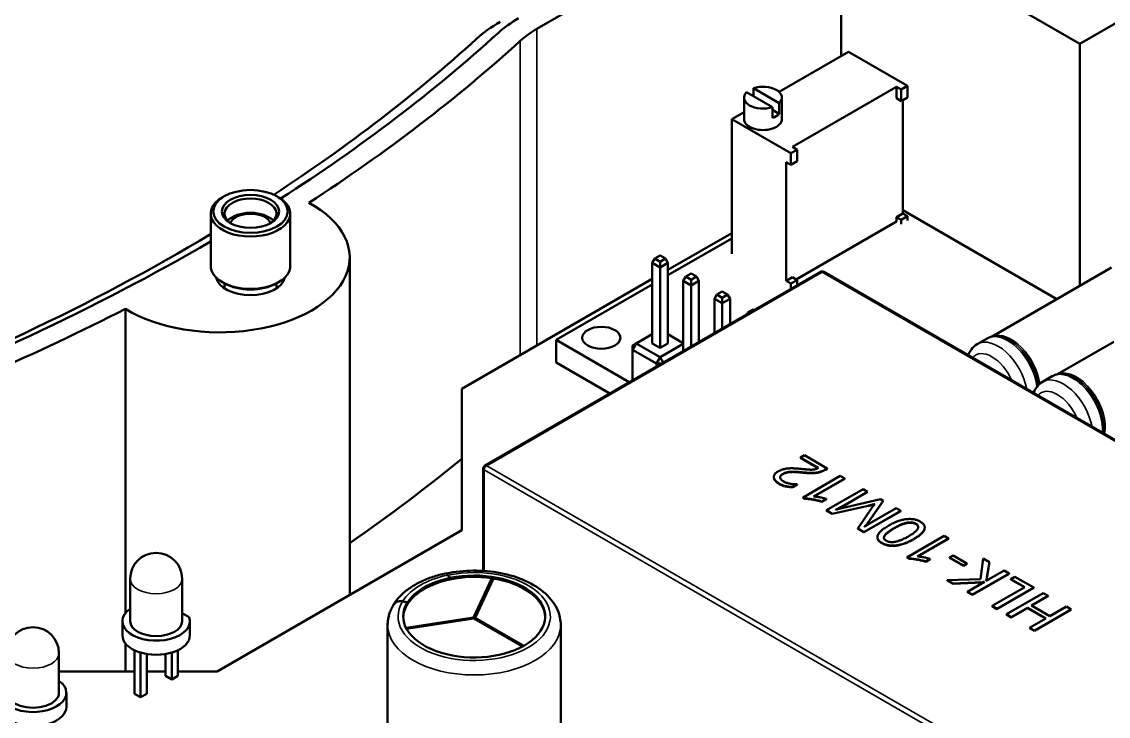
# Model space of a CAD drawing. Header units: millimetres. Extents: x -86 to 841, y -58 to 594.
# Drawn here: x 156.7 to 219.5, y 216.2 to 256.3 of the extents above; entities that cross this region are included whole.
import ezdxf

# ---------------------------------------------------------------- set-up
doc = ezdxf.new("R2010")
doc.units = ezdxf.units.MM
doc.layers.add('Visible (ISO)', color=7, linetype='Continuous', lineweight=50)
doc.layers.add('Visible Narrow (ISO)', color=7, linetype='Continuous', lineweight=35)

msp = doc.modelspace()

# ---------------------------------------------------------------- linework, layer by layer
at = {"layer": 'Visible (ISO)'}
for p, q in [((186.479, 255.897), (229.876, 280.951)), ((204.055, 262.989), (217.844, 255.028)), ((204.055, 254.324), (204.055, 262.989)), ((217.844, 255.028), (226.581, 260.073)), ((217.844, 241.043), (217.844, 255.028)), ((200.463, 252.25), (204.472, 254.565)), ((207.884, 252.594), (204.472, 254.565)), ((198.984, 252.009), (198.984, 252.466)), ((198.984, 252.466), (200.477, 251.603)), ((201.238, 249.068), (207.256, 252.543)), ((207.256, 252.543), (207.256, 251.88)), ((207.256, 252.543), (207.526, 252.387)), ((207.884, 252.594), (207.526, 252.387)), ((207.526, 252.387), (207.526, 251.725)), ((207.884, 251.932), (207.884, 252.594)), ((198.44, 250.676), (198.44, 251.92)), ((198.588, 252.237), (200.082, 251.375)), ((200.625, 250.676), (200.625, 251.92)), ((207.256, 251.88), (207.526, 251.725)), ((207.526, 251.725), (207.884, 251.932)), ((207.615, 251.776), (207.615, 245.22)), ((197.737, 250.676), (198.44, 251.082)), ((200.082, 250.753), (200.082, 251.375)), ((200.082, 251.209), (200.477, 250.981)), ((200.477, 250.981), (200.477, 251.603)), ((201.149, 248.706), (197.737, 250.676)), ((197.737, 242.899), (197.737, 250.676)), ((201.508, 248.913), (201.149, 248.706)), ((201.149, 248.706), (201.149, 248.043)), ((201.238, 249.068), (201.508, 248.913)), ((201.508, 248.251), (201.508, 248.913)), ((200.88, 241.332), (200.88, 248.199)), ((200.88, 248.199), (201.149, 248.043)), ((201.149, 248.043), (201.508, 248.251)), ((168.409, 246.22), (168.303, 246.159)), ((171.45, 246.22), (171.556, 246.159)), ((216.52, 240.279), (207.615, 245.42)), ((167.63, 245.22), (167.63, 242.199)), ((172.23, 245.22), (172.23, 242.199)), ((207.615, 245.22), (207.256, 245.013)), ((207.256, 244.766), (207.256, 245.013)), ((207.256, 245.013), (207.526, 244.858)), ((207.884, 245.065), (207.526, 244.858)), ((207.526, 244.858), (207.526, 244.61)), ((207.615, 245.22), (207.884, 245.065)), ((207.884, 244.817), (207.884, 245.065)), ((207.256, 244.766), (201.453, 241.415)), ((194.042, 241.967), (197.737, 244.099)), ((197.737, 243.786), (194.042, 241.654)), ((175.662, 242.689), (175.662, 223.19)), ((193.279, 242.617), (193.137, 242.372)), ((193.137, 237.718), (193.137, 242.372)), ((193.137, 242.372), (193.59, 242.111)), ((193.279, 242.617), (193.59, 242.797)), ((193.59, 242.437), (193.279, 242.617)), ((193.59, 242.797), (193.901, 242.617)), ((193.901, 242.617), (193.59, 242.437)), ((193.59, 242.437), (193.59, 242.111)), ((193.59, 242.111), (194.042, 242.372)), ((193.901, 242.617), (194.042, 242.372)), ((194.042, 237.718), (194.042, 242.372)), ((183.475, 230.663), (202.849, 241.849)), ((193.59, 242.111), (193.59, 237.457)), ((195.075, 241.58), (195.386, 241.76)), ((195.386, 241.76), (195.697, 241.58)), ((203.049, 241.849), (235.93, 222.866)), ((219.671, 242.098), (212.784, 238.121)), ((168.409, 241.199), (168.303, 241.26)), ((168.43, 240.905), (168.43, 241.187)), ((171.43, 240.905), (171.43, 241.187)), ((171.45, 241.199), (171.556, 241.26)), ((182.146, 235.098), (193.137, 241.444)), ((193.137, 241.131), (187.579, 237.922)), ((195.075, 241.58), (194.933, 241.335)), ((194.933, 237.279), (194.933, 241.335)), ((194.933, 241.335), (195.386, 241.074)), ((195.386, 241.4), (195.075, 241.58)), ((195.697, 241.58), (195.386, 241.4)), ((195.386, 241.4), (195.386, 241.074)), ((195.386, 241.074), (195.838, 241.335)), ((195.386, 241.074), (195.386, 237.54)), ((195.697, 241.58), (195.838, 241.335)), ((195.838, 237.802), (195.838, 241.335)), ((200.88, 241.332), (201.238, 241.539)), ((200.88, 241.332), (201.149, 241.176)), ((201.508, 241.383), (201.149, 241.176)), ((201.149, 241.176), (201.149, 240.929)), ((201.238, 241.539), (201.508, 241.383)), ((201.508, 241.136), (201.508, 241.383)), ((196.871, 240.543), (196.729, 240.298)), ((196.871, 240.543), (197.182, 240.723)), ((197.182, 240.363), (196.871, 240.543)), ((197.182, 240.723), (197.493, 240.543)), ((197.493, 240.543), (197.182, 240.363)), ((197.493, 240.543), (197.634, 240.298)), ((196.729, 238.316), (196.729, 240.298)), ((196.729, 240.298), (197.182, 240.037)), ((197.182, 240.363), (197.182, 240.037)), ((197.182, 240.037), (197.634, 240.298)), ((197.182, 240.037), (197.182, 238.577)), ((197.634, 238.839), (197.634, 240.298)), ((162.703, 222.138), (162.703, 239.719)), ((198.667, 239.506), (198.605, 239.399)), ((198.667, 239.506), (198.978, 239.686)), ((198.729, 239.47), (198.667, 239.506)), ((198.978, 239.686), (199.04, 239.65)), ((187.579, 237.922), (191.813, 235.478)), ((187.579, 236.616), (187.579, 237.922)), ((192.218, 237.718), (193.137, 238.249)), ((194.042, 238.249), (194.933, 237.734)), ((212.478, 238.003), (211.917, 237.679)), ((212.936, 238.145), (212.932, 238.145)), ((192.006, 237.596), (192.218, 237.718)), ((192.218, 237.718), (192.006, 237.351)), ((192.006, 237.351), (192.006, 237.596)), ((192.006, 235.589), (192.006, 237.351)), ((192.006, 237.351), (193.378, 236.559)), ((193.59, 236.926), (192.218, 237.718)), ((193.59, 237.457), (193.137, 237.718)), ((194.042, 237.718), (193.59, 237.457)), ((194.933, 237.702), (193.59, 236.926)), ((219.799, 237.817), (216.555, 235.944)), ((193.378, 236.559), (193.59, 236.926)), ((193.59, 236.926), (193.773, 236.609)), ((190.682, 234.824), (187.579, 236.616)), ((193.686, 236.559), (193.378, 236.559)), ((193.378, 236.559), (193.378, 236.381)), ((216.249, 235.825), (215.689, 235.502)), ((216.708, 235.967), (216.704, 235.967)), ((182.146, 226.933), (182.146, 235.098)), ((201.696, 231.125), (201.928, 231.259)), ((201.696, 231.125), (201.696, 231.108)), ((202.737, 230.524), (201.696, 231.125)), ((202.722, 230.516), (201.696, 231.108)), ((201.928, 231.259), (203.248, 230.498)), ((183.375, 230.49), (183.375, 224.578)), ((203.248, 230.498), (203.143, 230.437)), ((203.248, 230.481), (203.143, 230.421)), ((203.143, 230.437), (203.143, 230.421)), ((203.248, 230.498), (203.248, 230.481)), ((200.161, 230.007), (200.161, 229.991)), ((200.681, 230.18), (200.681, 230.164)), ((201.851, 228.825), (203.998, 230.064)), ((204.257, 229.915), (202.455, 228.875)), ((204.257, 229.899), (202.482, 228.874)), ((203.998, 230.064), (204.257, 229.915)), ((204.257, 229.915), (204.257, 229.899)), ((200.474, 229.62), (200.474, 229.603)), ((201.514, 229.586), (201.254, 229.436)), ((201.514, 229.57), (201.254, 229.42)), ((201.254, 229.436), (201.254, 229.42)), ((201.514, 229.586), (201.514, 229.57)), ((203.196, 228.078), (205.317, 229.303)), ((205.576, 229.153), (204.16, 228.336)), ((205.576, 229.137), (204.16, 228.319)), ((205.317, 229.303), (205.576, 229.153)), ((205.576, 229.153), (205.576, 229.137)), ((201.851, 228.825), (201.851, 228.808)), ((201.951, 228.767), (201.851, 228.825)), ((201.951, 228.75), (201.851, 228.808)), ((201.951, 228.767), (201.951, 228.75)), ((203.196, 228.735), (202.937, 228.586)), ((203.196, 228.719), (202.937, 228.569)), ((202.937, 228.586), (202.937, 228.569)), ((203.196, 228.735), (203.196, 228.719)), ((204.004, 228.189), (206.326, 228.72)), ((206.481, 228.631), (205.56, 227.304)), ((206.481, 228.614), (205.56, 227.288)), ((206.326, 228.72), (206.481, 228.631)), ((206.481, 228.631), (206.481, 228.614)), ((203.196, 228.078), (203.196, 228.062)), ((203.532, 227.884), (203.196, 228.078)), ((203.532, 227.867), (203.196, 228.062)), ((205.617, 228.346), (203.532, 227.884)), ((205.617, 228.33), (203.532, 227.867)), ((203.532, 227.884), (203.532, 227.867)), ((203.719, 228.105), (203.725, 228.101)), ((205.007, 227.032), (205.827, 228.231)), ((207.49, 228.048), (205.369, 226.823)), ((207.49, 228.032), (205.369, 226.807)), ((205.617, 228.346), (205.617, 228.33)), ((205.828, 227.387), (207.232, 228.197)), ((205.982, 228.441), (205.982, 228.425)), ((205.992, 228.435), (205.982, 228.441)), ((207.232, 228.197), (207.49, 228.048)), ((207.49, 228.048), (207.49, 228.032)), ((208.367, 227.303), (208.367, 227.287)), ((168.004, 218.768), (182.146, 226.933)), ((205.007, 227.032), (205.007, 227.016)), ((205.369, 226.823), (205.007, 227.032)), ((205.369, 226.807), (205.007, 227.016)), ((205.369, 226.823), (205.369, 226.807)), ((205.395, 227.137), (205.403, 227.132)), ((207.853, 225.36), (210, 226.599)), ((208.876, 227.087), (208.876, 227.071)), ((210, 226.599), (210.258, 226.45)), ((206.145, 226.53), (206.145, 226.513)), ((206.404, 226.196), (206.404, 226.18)), ((208.256, 226.429), (208.256, 226.413)), ((210.258, 226.45), (208.456, 225.41)), ((210.258, 226.434), (208.483, 225.409)), ((210.258, 226.45), (210.258, 226.434)), ((207.853, 225.36), (207.853, 225.343)), ((207.953, 225.301), (207.853, 225.36)), ((207.953, 225.285), (207.853, 225.343)), ((210.31, 225.345), (210.517, 225.464)), ((210.31, 225.345), (210.31, 225.328)), ((211.112, 224.882), (210.31, 225.345)), ((210.517, 225.464), (211.319, 225.001)), ((207.953, 225.301), (207.953, 225.285)), ((209.198, 225.27), (208.939, 225.121)), ((209.198, 225.254), (208.939, 225.104)), ((208.939, 225.121), (208.939, 225.104)), ((209.198, 225.27), (209.198, 225.254)), ((211.112, 224.865), (210.31, 225.328)), ((211.319, 225.001), (211.112, 224.882)), ((211.319, 224.985), (211.112, 224.865)), ((211.112, 224.882), (211.112, 224.865)), ((211.319, 225.001), (211.319, 224.985)), ((212.104, 224.11), (212.25, 225.3)), ((212.25, 225.3), (212.613, 225.091)), ((212.613, 225.091), (212.454, 224.073)), ((212.613, 225.074), (212.454, 224.057)), ((212.613, 225.091), (212.613, 225.074)), ((162.98, 221.673), (162.98, 224.123)), ((165.98, 221.673), (165.98, 224.123)), ((181.348, 224.34), (181.454, 224.172)), ((181.454, 224.172), (181.454, 224.082)), ((183.866, 224.157), (182.812, 221.886)), ((182.909, 221.871), (183.962, 224.142)), ((183.866, 224.075), (183.866, 224.157)), ((210.181, 224.045), (212.104, 224.11)), ((213.751, 224.434), (211.63, 223.209)), ((213.751, 224.417), (211.63, 223.192)), ((212.427, 223.998), (213.466, 224.598)), ((213.466, 224.598), (213.751, 224.434)), ((213.751, 224.434), (213.751, 224.417)), ((213.854, 224.105), (214.087, 224.239)), ((213.854, 224.105), (213.854, 224.089)), ((214.656, 223.642), (213.854, 224.105)), ((214.642, 223.634), (213.854, 224.089)), ((214.087, 224.239), (215.174, 223.612)), ((183.866, 224.075), (182.823, 221.828)), ((210.181, 224.045), (210.181, 224.029)), ((210.517, 223.851), (210.181, 224.045)), ((210.517, 223.835), (210.181, 224.029)), ((212.21, 223.932), (210.517, 223.851)), ((212.21, 223.916), (210.517, 223.835)), ((210.517, 223.851), (210.517, 223.835)), ((211.345, 223.373), (212.339, 223.947)), ((212.21, 223.932), (212.21, 223.916)), ((212.334, 223.95), (212.334, 223.944)), ((212.339, 223.947), (212.334, 223.95)), ((212.421, 224.001), (212.427, 223.998)), ((212.454, 224.073), (212.454, 224.057)), ((212.768, 222.552), (214.656, 223.642)), ((215.174, 223.612), (213.052, 222.387)), ((215.174, 223.596), (213.052, 222.371)), ((215.174, 223.612), (215.174, 223.596)), ((211.345, 223.373), (211.345, 223.357)), ((211.63, 223.209), (211.345, 223.373)), ((211.63, 223.192), (211.345, 223.357)), ((211.63, 223.209), (211.63, 223.192)), ((213.596, 222.074), (215.717, 223.298)), ((216.001, 223.134), (215.044, 222.581)), ((216.001, 223.118), (215.058, 222.573)), ((215.717, 223.298), (216.001, 223.134)), ((216.001, 223.134), (216.001, 223.118)), ((178.718, 222.821), (179.01, 222.76)), ((179, 222.754), (178.718, 222.813)), ((179, 222.672), (179, 222.754)), ((179.01, 222.67), (179, 222.672)), ((179.01, 222.76), (179.01, 222.67)), ((212.768, 222.552), (212.768, 222.535)), ((213.052, 222.387), (212.768, 222.552)), ((213.052, 222.371), (212.768, 222.535)), ((213.052, 222.387), (213.052, 222.371)), ((214.811, 222.447), (213.88, 221.909)), ((214.811, 222.431), (213.88, 221.893)), ((214.811, 222.447), (214.811, 222.431)), ((215.872, 221.835), (214.811, 222.447)), ((215.858, 221.827), (214.811, 222.431)), ((215.044, 222.581), (216.105, 221.969)), ((217.347, 222.357), (215.225, 221.133)), ((217.347, 222.341), (215.225, 221.116)), ((216.105, 221.969), (217.062, 222.522)), ((217.062, 222.522), (217.347, 222.357)), ((217.347, 222.357), (217.347, 222.341)), ((162.53, 221.673), (162.53, 220.857)), ((166.386, 221.911), (165.98, 222.145)), ((166.43, 221.673), (166.43, 220.857)), ((182.812, 221.886), (178.916, 221.284)), ((178.945, 221.228), (182.838, 221.831)), ((182.812, 221.827), (182.812, 221.886)), ((182.838, 221.831), (185.644, 220.21)), ((185.717, 220.25), (182.909, 221.871)), ((182.909, 221.79), (182.909, 221.871)), ((213.596, 222.074), (213.596, 222.057)), ((213.88, 221.909), (213.596, 222.074)), ((213.88, 221.893), (213.596, 222.057)), ((213.88, 221.909), (213.88, 221.893)), ((214.941, 221.297), (215.872, 221.835)), ((177.853, 221.454), (177.853, 212.495)), ((187.853, 221.454), (187.853, 210.803)), ((214.941, 221.297), (214.941, 221.281)), ((215.225, 221.133), (214.941, 221.297)), ((215.225, 221.116), (214.941, 221.281)), ((215.225, 221.133), (215.225, 221.116)), ((162.703, 218.768), (162.703, 220.392)), ((158.867, 219.824), (158.867, 217.537)), ((163.228, 217.481), (163.228, 219.994)), ((163.582, 217.277), (163.582, 219.858)), ((163.935, 217.481), (163.935, 219.776)), ((165.024, 218.518), (165.024, 219.776)), ((165.378, 218.313), (165.378, 219.858)), ((165.731, 218.518), (165.731, 219.994)), ((158.867, 218.768), (163.228, 218.768)), ((163.935, 218.768), (165.024, 218.768)), ((165.024, 218.518), (165.378, 218.313)), ((165.378, 218.313), (165.731, 218.518)), ((165.731, 218.768), (168.004, 218.768)), ((159.292, 217.537), (159.292, 216.721)), ((163.228, 217.481), (163.582, 217.277)), ((163.582, 217.277), (163.935, 217.481))]:
    msp.add_line(p, q, dxfattribs=at)
for centre, radius, start, end in [((202.949, 241.676), 0.2, 60.00001, 120.00001), ((183.575, 230.49), 0.2, 120.00001, 180), ((164.48, 224.123), 1.5, 0, 180), ((157.367, 219.824), 1.5, 0, 180)]:
    msp.add_arc(centre, radius, start, end, dxfattribs=at)
for centre, major_axis, ratio, start_param, end_param in [((191.429, 252.222), (10, 0), 0.57735, 2.356194, 2.576619), ((191.429, 253.039), (-8.5, 0), 0.57735, 5.497787, 5.718212), ((78.908, 294.22), (-124.723, 0), 0.57735, 2.409486, 2.576619), ((191.429, 253.039), (7, 0), 0.57735, 2.356194, 2.576619), ((78.908, 293.403), (-123.223, 0), 0.57735, 2.41821, 2.576619), ((78.908, 294.22), (126.223, 0), 0.57735, 5.557214, 5.718212), ((199.533, 251.92), (1.092, 0), 0.57735, 5.756477, 8.38069), ((199.533, 251.92), (-1.092, 0), 0.57735, 5.756477, 8.38069), ((199.533, 250.676), (-1.092, 0), 0.57735, 0, 3.141593), ((199.533, 251.298), (1.092, 0), 0.57735, 5.239098, 5.756477), ((169.93, 245.22), (-2.3, 0), 0.57735, 5.497787, 10.210176), ((169.93, 245.22), (-1.5, 0), 0.57735, 2.405022, 7.019756), ((168.162, 242.689), (7.5, 0), 0.57735, 3.897277, 7.098297), ((169.93, 244.401), (-1.5, 0), 0.57735, 3.634274, 5.790504), ((169.93, 244.526), (-1.193, 0), 0.57735, 3.359037, 6.065741), ((78.908, 293.403), (-123.223, 0), 0.57735, 2.13577, 2.374603), ((78.908, 294.22), (-124.723, 0), 0.57735, 2.13577, 2.362204), ((169.93, 242.199), (2.3, 0), 0.57735, 3.141593, 6.283185), ((169.93, 241.668), (2, 0), 0.57735, 3.262914, 6.161864), ((169.93, 242.077), (2.15, 0), 0.57735, 3.926991, 5.497787), ((78.908, 294.22), (126.223, 0), 0.57735, 5.277363, 5.43836), ((78.908, 272.991), (-126.223, 0), 0.57735, 2.444209, 2.528541), ((182.853, 221.944), (4.1, 0), 0.57735, 2.792527, 8.20216), ((182.853, 221.953), (-4.09, 0), 0.57735, 5.061455, 5.93412), ((182.853, 221.863), (-4.09, 0), 0.57735, 5.061455, 5.93412), ((181.348, 223.842), (-0.125, 0.597), 0.279258, 5.638094, 6.283185), ((182.853, 221.863), (4.1, 0), 0.57735, 1.321193, 1.918975), ((182.853, 221.863), (4.1, 0), 0.57735, 1.296802, 1.321193), ((183.907, 224.051), (-0.0583, 0), 0.57735, 4.2186, 5.482049), ((182.853, 221.863), (4.1, 0), 0.57735, 0.017247, 1.296802), ((178.718, 222.323), (-0.516, 0.325), 0.767256, 5.162903, 6.478484), ((178.718, 222.323), (-0.508, 0.32), 0.767256, 5.162903, 6.283185), ((164.48, 221.673), (-1.95, 0), 0.57735, 5.590025, 9.63702), ((182.853, 221.863), (-4.1, 0), 0.57735, 5.93412, 6.265938), ((164.48, 221.673), (1.5, 0), 0.57735, 3.141593, 6.283185), ((164.48, 220.857), (-1.95, 0), 0.57735, 0, 3.141593), ((157.367, 217.537), (-1.925, 0), 0.57735, 6.175162, 10.102153), ((157.367, 217.537), (-1.5, 0), 0.57735, 0, 3.141593), ((157.367, 216.721), (-1.925, 0), 0.57735, 0, 3.141593)]:
    msp.add_ellipse(centre, major_axis=major_axis, ratio=ratio, start_param=start_param, end_param=end_param, dxfattribs=at)
for centre, major_axis in [((169.93, 245.343), (2.15, 0)), ((169.93, 245.343), (-1.65, 0)), ((190.196, 238.045), (-1.1, 0))]:
    msp.add_ellipse(centre, major_axis=major_axis, ratio=0.57735, dxfattribs=at)
for points, knots in [([(212.932, 238.145), (212.9, 238.142), (212.869, 238.138), (212.806, 238.127), (212.774, 238.12), (212.713, 238.104), (212.682, 238.094), (212.622, 238.072), (212.592, 238.06), (212.534, 238.033), (212.505, 238.019), (212.478, 238.003)], [0.525103, 0.525103, 0.525103, 0.525103, 0.577162, 0.577162, 0.629221, 0.629221, 0.6812801, 0.6812801, 0.7333391, 0.7333391, 0.7853982, 0.7853982, 0.7853982, 0.7853982]), ([(211.917, 237.679), (211.784, 237.602), (211.667, 237.497), (211.495, 237.273), (211.433, 237.157), (211.387, 237.036)], [0.7853982, 0.7853982, 0.7853982, 0.7853982, 1.0208804, 1.0208804, 1.2241111, 1.2241111, 1.2241111, 1.2241111]), ([(215.689, 235.502), (215.556, 235.425), (215.439, 235.32), (215.267, 235.095), (215.205, 234.979), (215.159, 234.858)], [0.7853982, 0.7853982, 0.7853982, 0.7853982, 1.0208804, 1.0208804, 1.2241107, 1.2241107, 1.2241107, 1.2241107]), ([(216.704, 235.967), (216.672, 235.964), (216.64, 235.96), (216.577, 235.949), (216.546, 235.942), (216.484, 235.926), (216.454, 235.916), (216.393, 235.895), (216.364, 235.883), (216.306, 235.856), (216.277, 235.841), (216.249, 235.825)], [0.525103, 0.525103, 0.525103, 0.525103, 0.577162, 0.577162, 0.629221, 0.629221, 0.6812801, 0.6812801, 0.7333391, 0.7333391, 0.7853982, 0.7853982, 0.7853982, 0.7853982]), ([(200.401, 230.318), (200.421, 230.329), (200.459, 230.35), (200.52, 230.379), (200.582, 230.406), (200.645, 230.429), (200.711, 230.449), (200.777, 230.465), (200.845, 230.479), (200.914, 230.49), (200.987, 230.498), (201.064, 230.503), (201.147, 230.506), (201.234, 230.506), (201.326, 230.503), (201.423, 230.498), (201.525, 230.491), (201.595, 230.484), (201.63, 230.48)], [0, 0, 0, 0, 0.061423, 0.121357, 0.179083, 0.235831, 0.291495, 0.346256, 0.400408, 0.454253, 0.509659, 0.568478, 0.630635, 0.696371, 0.766466, 0.840152, 0.917818, 1, 1, 1, 1]), ([(201.63, 230.48), (201.666, 230.476), (201.735, 230.469), (201.834, 230.459), (201.924, 230.451), (202.006, 230.443), (202.079, 230.438), (202.143, 230.432), (202.199, 230.429), (202.259, 230.426), (202.326, 230.425), (202.399, 230.427), (202.465, 230.432), (202.525, 230.442), (202.58, 230.455), (202.634, 230.473), (202.686, 230.496), (202.72, 230.514), (202.737, 230.524)], [0, 0, 0, 0, 0.094118, 0.181015, 0.259725, 0.330541, 0.394164, 0.450009, 0.497998, 0.538163, 0.607477, 0.67058, 0.727604, 0.779215, 0.829143, 0.88218, 0.938867, 1, 1, 1, 1]), ([(203.143, 230.437), (203.113, 230.42), (203.055, 230.388), (202.965, 230.347), (202.874, 230.313), (202.784, 230.286), (202.689, 230.266), (202.589, 230.252), (202.481, 230.242), (202.387, 230.239), (202.305, 230.239), (202.238, 230.241), (202.165, 230.243), (202.086, 230.248), (202.002, 230.254), (201.912, 230.261), (201.817, 230.27), (201.752, 230.276), (201.719, 230.28)], [0, 0, 0, 0, 0.081358, 0.157158, 0.227263, 0.292666, 0.357039, 0.424764, 0.495504, 0.570615, 0.61115, 0.655433, 0.703226, 0.755132, 0.810604, 0.869727, 0.933056, 1, 1, 1, 1]), ([(203.143, 230.421), (203.113, 230.404), (203.055, 230.372), (202.965, 230.33), (202.874, 230.296), (202.784, 230.269), (202.689, 230.25), (202.589, 230.235), (202.481, 230.226), (202.387, 230.223), (202.305, 230.222), (202.238, 230.224), (202.165, 230.227), (202.086, 230.232), (202.002, 230.237), (201.912, 230.245), (201.817, 230.253), (201.752, 230.26), (201.719, 230.263)], [0, 0, 0, 0, 0.081358, 0.157158, 0.227263, 0.292666, 0.357039, 0.424764, 0.495504, 0.570615, 0.61115, 0.655433, 0.703226, 0.755132, 0.810604, 0.869727, 0.933056, 1, 1, 1, 1]), ([(200.474, 229.62), (200.451, 229.633), (200.406, 229.66), (200.346, 229.704), (200.294, 229.747), (200.251, 229.791), (200.216, 229.837), (200.19, 229.883), (200.171, 229.929), (200.161, 229.976), (200.16, 230.023), (200.167, 230.069), (200.184, 230.114), (200.21, 230.158), (200.244, 230.2), (200.287, 230.241), (200.34, 230.281), (200.38, 230.305), (200.401, 230.318)], [0, 0, 0, 0, 0.072854, 0.142724, 0.209532, 0.273908, 0.336157, 0.397539, 0.457907, 0.518097, 0.577578, 0.635816, 0.693618, 0.751445, 0.810219, 0.870912, 0.93382, 1, 1, 1, 1]), ([(200.474, 229.603), (200.451, 229.617), (200.406, 229.644), (200.346, 229.687), (200.294, 229.731), (200.251, 229.775), (200.216, 229.82), (200.19, 229.866), (200.171, 229.913), (200.162, 229.955), (200.161, 229.98), (200.161, 229.991)], [0, 0, 0, 0, 0.0728537, 0.1427237, 0.2095318, 0.273908, 0.3361574, 0.3975386, 0.4579073, 0.5180973, 0.5565293, 0.5565293, 0.5565293, 0.5565293]), ([(200.681, 230.18), (200.667, 230.172), (200.641, 230.157), (200.608, 230.132), (200.58, 230.106), (200.559, 230.079), (200.542, 230.052), (200.532, 230.024), (200.527, 229.995), (200.529, 229.966), (200.535, 229.937), (200.547, 229.907), (200.564, 229.878), (200.587, 229.85), (200.615, 229.821), (200.649, 229.794), (200.688, 229.766), (200.718, 229.748), (200.733, 229.739)], [0, 0, 0, 0, 0.066031, 0.129294, 0.189627, 0.247856, 0.305102, 0.362385, 0.419577, 0.477911, 0.537166, 0.597032, 0.657821, 0.720448, 0.785433, 0.85377, 0.924739, 1, 1, 1, 1]), ([(200.681, 230.164), (200.667, 230.156), (200.641, 230.141), (200.608, 230.115), (200.58, 230.089), (200.559, 230.063), (200.542, 230.036), (200.532, 230.008), (200.529, 229.988), (200.528, 229.979), (200.528, 229.979)], [0, 0, 0, 0, 0.0660308, 0.1292942, 0.1896271, 0.2478563, 0.3051016, 0.3623848, 0.4195768, 0.4200235, 0.4200235, 0.4200235, 0.4200235]), ([(201.719, 230.28), (201.684, 230.283), (201.618, 230.29), (201.521, 230.297), (201.431, 230.304), (201.347, 230.307), (201.269, 230.309), (201.198, 230.308), (201.132, 230.306), (201.072, 230.301), (201.016, 230.294), (200.963, 230.285), (200.911, 230.273), (200.861, 230.259), (200.814, 230.243), (200.767, 230.225), (200.723, 230.203), (200.695, 230.188), (200.681, 230.18)], [0, 0, 0, 0, 0.094946, 0.183529, 0.265918, 0.34285, 0.413024, 0.47802, 0.53727, 0.591375, 0.642508, 0.693149, 0.743128, 0.793215, 0.843589, 0.894815, 0.946997, 1, 1, 1, 1]), ([(201.719, 230.263), (201.684, 230.267), (201.618, 230.274), (201.521, 230.281), (201.431, 230.287), (201.347, 230.291), (201.269, 230.293), (201.198, 230.292), (201.132, 230.289), (201.072, 230.285), (201.016, 230.278), (200.963, 230.268), (200.911, 230.257), (200.861, 230.243), (200.814, 230.226), (200.767, 230.208), (200.723, 230.187), (200.695, 230.172), (200.681, 230.164)], [0, 0, 0, 0, 0.094946, 0.183529, 0.265918, 0.34285, 0.413024, 0.47802, 0.53727, 0.591375, 0.642508, 0.693149, 0.743128, 0.793215, 0.843589, 0.894815, 0.946997, 1, 1, 1, 1]), ([(200.733, 229.739), (200.756, 229.727), (200.802, 229.701), (200.883, 229.67), (200.972, 229.643), (201.069, 229.621), (201.173, 229.604), (201.282, 229.592), (201.396, 229.586), (201.474, 229.586), (201.514, 229.586)], [0, 0, 0, 0, 0.111555, 0.225517, 0.343554, 0.46717, 0.594333, 0.724984, 0.859693, 1, 1, 1, 1]), ([(201.254, 229.436), (201.219, 229.436), (201.148, 229.436), (201.044, 229.442), (200.943, 229.455), (200.844, 229.473), (200.747, 229.498), (200.653, 229.531), (200.561, 229.572), (200.503, 229.603), (200.474, 229.62)], [0, 0, 0, 0, 0.122882, 0.243149, 0.361275, 0.479609, 0.600631, 0.726103, 0.859024, 1, 1, 1, 1]), ([(201.254, 229.42), (201.219, 229.42), (201.148, 229.42), (201.044, 229.426), (200.943, 229.439), (200.844, 229.457), (200.747, 229.482), (200.653, 229.515), (200.561, 229.555), (200.503, 229.587), (200.474, 229.603)], [0, 0, 0, 0, 0.122882, 0.243149, 0.361275, 0.479609, 0.600631, 0.726103, 0.859024, 1, 1, 1, 1]), ([(202.937, 228.586), (202.9, 228.597), (202.825, 228.621), (202.702, 228.652), (202.572, 228.682), (202.435, 228.708), (202.299, 228.73), (202.172, 228.748), (202.058, 228.761), (201.985, 228.765), (201.951, 228.767)], [0, 0, 0, 0, 0.121242, 0.248824, 0.383592, 0.525539, 0.664909, 0.789887, 0.901546, 1, 1, 1, 1]), ([(202.937, 228.569), (202.9, 228.581), (202.825, 228.605), (202.702, 228.636), (202.572, 228.666), (202.435, 228.691), (202.299, 228.714), (202.172, 228.732), (202.058, 228.744), (201.985, 228.748), (201.951, 228.75)], [0, 0, 0, 0, 0.121242, 0.248824, 0.383592, 0.525539, 0.664909, 0.789887, 0.901546, 1, 1, 1, 1]), ([(202.455, 228.875), (202.478, 228.874), (202.529, 228.873), (202.611, 228.864), (202.706, 228.851), (202.81, 228.833), (202.917, 228.812), (203.017, 228.788), (203.111, 228.764), (203.168, 228.744), (203.196, 228.735)], [0, 0, 0, 0, 0.088118, 0.194051, 0.318165, 0.461353, 0.608692, 0.747543, 0.877527, 1, 1, 1, 1]), ([(204.16, 228.336), (204.129, 228.318), (204.064, 228.281), (203.959, 228.226), (203.843, 228.166), (203.761, 228.126), (203.719, 228.105)], [0, 0, 0, 0, 0.217761, 0.457758, 0.718158, 1, 1, 1, 1]), ([(203.725, 228.101), (203.755, 228.111), (203.809, 228.131), (203.885, 228.156), (203.948, 228.175), (203.987, 228.185), (204.004, 228.189)], [0, 0, 0, 0, 0.327617, 0.601629, 0.826314, 1, 1, 1, 1]), ([(204.16, 228.319), (204.129, 228.302), (204.064, 228.265), (203.959, 228.209), (203.866, 228.162), (203.808, 228.133), (203.789, 228.123)], [0, 0, 0, 0, 0.2177614, 0.4577575, 0.7181581, 0.8437602, 0.8437602, 0.8437602, 0.8437602]), ([(205.982, 228.441), (205.961, 228.435), (205.92, 228.424), (205.861, 228.409), (205.808, 228.395), (205.759, 228.382), (205.716, 228.371), (205.678, 228.361), (205.646, 228.353), (205.626, 228.348), (205.617, 228.346)], [0, 0, 0, 0, 0.176542, 0.337719, 0.484029, 0.616811, 0.734737, 0.837294, 0.926332, 1, 1, 1, 1]), ([(205.981, 228.424), (205.96, 228.419), (205.919, 228.408), (205.861, 228.392), (205.808, 228.378), (205.759, 228.366), (205.716, 228.355), (205.678, 228.345), (205.646, 228.337), (205.626, 228.332), (205.617, 228.33)], [0.0031873, 0.0031873, 0.0031873, 0.0031873, 0.1765417, 0.3377195, 0.4840293, 0.6168114, 0.7347373, 0.8372944, 0.9263319, 1, 1, 1, 1]), ([(205.827, 228.231), (205.843, 228.253), (205.871, 228.293), (205.913, 228.348), (205.952, 228.395), (205.98, 228.423), (205.992, 228.435)], [0, 0, 0, 0, 0.309167, 0.577543, 0.808131, 1, 1, 1, 1]), ([(205.56, 227.304), (205.557, 227.3), (205.551, 227.291), (205.538, 227.276), (205.522, 227.258), (205.503, 227.239), (205.481, 227.216), (205.455, 227.192), (205.426, 227.165), (205.406, 227.147), (205.395, 227.137)], [0, 0, 0, 0, 0.072138, 0.157102, 0.259393, 0.376925, 0.509757, 0.657524, 0.821066, 1, 1, 1, 1]), ([(205.403, 227.132), (205.415, 227.14), (205.441, 227.157), (205.484, 227.183), (205.53, 227.211), (205.581, 227.242), (205.637, 227.275), (205.696, 227.311), (205.76, 227.348), (205.805, 227.374), (205.828, 227.387)], [0, 0, 0, 0, 0.090579, 0.191366, 0.302377, 0.421778, 0.552351, 0.691317, 0.840531, 1, 1, 1, 1]), ([(205.56, 227.288), (205.557, 227.284), (205.551, 227.274), (205.538, 227.259), (205.522, 227.242), (205.503, 227.222), (205.481, 227.2), (205.455, 227.176), (205.434, 227.156), (205.422, 227.145), (205.419, 227.143)], [0, 0, 0, 0, 0.0721385, 0.1571018, 0.2593934, 0.3769254, 0.5097571, 0.6575237, 0.821066, 0.8649154, 0.8649154, 0.8649154, 0.8649154]), ([(206.809, 227.206), (206.852, 227.231), (206.937, 227.279), (207.067, 227.344), (207.196, 227.401), (207.322, 227.45), (207.447, 227.491), (207.57, 227.525), (207.691, 227.55), (207.81, 227.568), (207.926, 227.577), (208.038, 227.579), (208.147, 227.573), (208.251, 227.559), (208.352, 227.537), (208.448, 227.506), (208.54, 227.469), (208.596, 227.439), (208.625, 227.423)], [0, 0, 0, 0, 0.087442, 0.169876, 0.247548, 0.320427, 0.389168, 0.454187, 0.515609, 0.574357, 0.630317, 0.684011, 0.735802, 0.786754, 0.837786, 0.889811, 0.94374, 1, 1, 1, 1]), ([(208.367, 227.303), (208.349, 227.312), (208.316, 227.33), (208.259, 227.352), (208.198, 227.367), (208.134, 227.378), (208.067, 227.382), (207.997, 227.38), (207.923, 227.373), (207.846, 227.36), (207.766, 227.342), (207.683, 227.317), (207.596, 227.288), (207.507, 227.253), (207.414, 227.211), (207.317, 227.165), (207.217, 227.113), (207.151, 227.075), (207.117, 227.056)], [0, 0, 0, 0, 0.04801, 0.093768, 0.1384, 0.183233, 0.228673, 0.276074, 0.326561, 0.380775, 0.439387, 0.502574, 0.570971, 0.645146, 0.724525, 0.810181, 0.902222, 1, 1, 1, 1]), ([(208.367, 227.287), (208.349, 227.296), (208.316, 227.314), (208.259, 227.336), (208.198, 227.351), (208.134, 227.361), (208.067, 227.365), (207.997, 227.364), (207.923, 227.357), (207.846, 227.344), (207.766, 227.326), (207.683, 227.301), (207.596, 227.272), (207.507, 227.236), (207.414, 227.195), (207.317, 227.149), (207.217, 227.096), (207.151, 227.059), (207.117, 227.039)], [0, 0, 0, 0, 0.04801, 0.093768, 0.1384, 0.183233, 0.228673, 0.276074, 0.326561, 0.380775, 0.439387, 0.502574, 0.570971, 0.645146, 0.724525, 0.810181, 0.902222, 1, 1, 1, 1]), ([(207.958, 226.586), (207.991, 226.605), (208.055, 226.643), (208.144, 226.7), (208.224, 226.754), (208.292, 226.808), (208.352, 226.859), (208.403, 226.908), (208.443, 226.956), (208.474, 227.002), (208.494, 227.046), (208.506, 227.089), (208.508, 227.129), (208.499, 227.168), (208.481, 227.205), (208.453, 227.24), (208.415, 227.273), (208.383, 227.293), (208.367, 227.303)], [0, 0, 0, 0, 0.096979, 0.188179, 0.272948, 0.351896, 0.4255, 0.493298, 0.556493, 0.61449, 0.668832, 0.719399, 0.767431, 0.813364, 0.858358, 0.903939, 0.950827, 1, 1, 1, 1]), ([(208.625, 227.423), (208.65, 227.408), (208.7, 227.377), (208.761, 227.327), (208.81, 227.274), (208.846, 227.22), (208.869, 227.163), (208.878, 227.104), (208.875, 227.042), (208.858, 226.979), (208.829, 226.914), (208.786, 226.848), (208.73, 226.781), (208.661, 226.712), (208.579, 226.643), (208.484, 226.572), (208.376, 226.5), (208.297, 226.453), (208.256, 226.429)], [0, 0, 0, 0, 0.05604, 0.1093, 0.161137, 0.211752, 0.262422, 0.313837, 0.367097, 0.422775, 0.481354, 0.542928, 0.607801, 0.676725, 0.750163, 0.828418, 0.911701, 1, 1, 1, 1]), ([(208.507, 227.106), (208.507, 227.109), (208.505, 227.124), (208.499, 227.152), (208.481, 227.189), (208.453, 227.224), (208.415, 227.257), (208.383, 227.277), (208.367, 227.287)], [0.7589203, 0.7589203, 0.7589203, 0.7589203, 0.7674305, 0.8133638, 0.8583581, 0.9039394, 0.9508274, 1, 1, 1, 1]), ([(206.404, 226.196), (206.377, 226.212), (206.325, 226.243), (206.262, 226.296), (206.211, 226.349), (206.175, 226.404), (206.151, 226.461), (206.144, 226.521), (206.148, 226.582), (206.167, 226.644), (206.2, 226.709), (206.246, 226.775), (206.306, 226.843), (206.38, 226.912), (206.467, 226.984), (206.568, 227.057), (206.682, 227.132), (206.766, 227.181), (206.809, 227.206)], [0, 0, 0, 0, 0.056966, 0.110681, 0.162372, 0.212421, 0.262132, 0.312298, 0.363929, 0.417694, 0.474927, 0.535249, 0.600181, 0.669727, 0.744097, 0.823757, 0.909006, 1, 1, 1, 1]), ([(207.117, 227.056), (207.082, 227.035), (207.015, 226.996), (206.921, 226.936), (206.837, 226.879), (206.763, 226.824), (206.699, 226.77), (206.645, 226.719), (206.601, 226.67), (206.566, 226.623), (206.541, 226.578), (206.526, 226.535), (206.522, 226.494), (206.527, 226.455), (206.544, 226.418), (206.57, 226.384), (206.604, 226.351), (206.635, 226.332), (206.651, 226.322)], [0, 0, 0, 0, 0.099289, 0.192188, 0.279167, 0.360013, 0.434909, 0.504088, 0.567847, 0.626769, 0.681081, 0.731386, 0.778443, 0.823131, 0.866613, 0.909794, 0.953697, 1, 1, 1, 1]), ([(207.117, 227.039), (207.082, 227.019), (207.015, 226.98), (206.921, 226.92), (206.837, 226.863), (206.763, 226.807), (206.699, 226.754), (206.645, 226.703), (206.601, 226.654), (206.566, 226.607), (206.541, 226.562), (206.528, 226.522), (206.524, 226.498), (206.524, 226.488)], [0, 0, 0, 0, 0.0992888, 0.1921877, 0.2791672, 0.3600125, 0.4349086, 0.5040882, 0.5678465, 0.6267692, 0.6810811, 0.7313863, 0.7664567, 0.7664567, 0.7664567, 0.7664567]), ([(208.876, 227.071), (208.876, 227.056), (208.874, 227.02), (208.858, 226.963), (208.829, 226.898), (208.786, 226.832), (208.73, 226.764), (208.661, 226.696), (208.579, 226.626), (208.484, 226.555), (208.376, 226.484), (208.297, 226.437), (208.256, 226.413)], [0.3284953, 0.3284953, 0.3284953, 0.3284953, 0.367097, 0.4227748, 0.4813544, 0.5429283, 0.6078009, 0.6767247, 0.7501625, 0.8284184, 0.9117013, 1, 1, 1, 1]), ([(206.404, 226.18), (206.377, 226.196), (206.325, 226.227), (206.262, 226.279), (206.211, 226.332), (206.175, 226.388), (206.151, 226.445), (206.146, 226.487), (206.145, 226.51), (206.145, 226.513)], [0, 0, 0, 0, 0.0569661, 0.1106808, 0.1623724, 0.2124209, 0.2621323, 0.312298, 0.3205617, 0.3205617, 0.3205617, 0.3205617]), ([(208.256, 226.429), (208.21, 226.403), (208.122, 226.353), (207.987, 226.286), (207.854, 226.226), (207.725, 226.174), (207.597, 226.13), (207.472, 226.095), (207.35, 226.068), (207.23, 226.049), (207.114, 226.038), (207.001, 226.037), (206.891, 226.042), (206.785, 226.057), (206.683, 226.079), (206.585, 226.11), (206.49, 226.149), (206.433, 226.18), (206.404, 226.196)], [0, 0, 0, 0, 0.089349, 0.173001, 0.251688, 0.325391, 0.394477, 0.459266, 0.520203, 0.577958, 0.632898, 0.685495, 0.736586, 0.786908, 0.837663, 0.889538, 0.943224, 1, 1, 1, 1]), ([(208.256, 226.413), (208.21, 226.387), (208.122, 226.337), (207.987, 226.269), (207.854, 226.209), (207.725, 226.157), (207.597, 226.114), (207.472, 226.079), (207.35, 226.051), (207.23, 226.033), (207.114, 226.022), (207.001, 226.02), (206.891, 226.026), (206.785, 226.04), (206.683, 226.062), (206.585, 226.094), (206.49, 226.132), (206.433, 226.164), (206.404, 226.18)], [0, 0, 0, 0, 0.089349, 0.173001, 0.251688, 0.325391, 0.394477, 0.459266, 0.520203, 0.577958, 0.632898, 0.685495, 0.736586, 0.786908, 0.837663, 0.889538, 0.943224, 1, 1, 1, 1]), ([(206.651, 226.322), (206.669, 226.313), (206.704, 226.294), (206.763, 226.271), (206.826, 226.256), (206.893, 226.245), (206.963, 226.241), (207.036, 226.243), (207.113, 226.251), (207.193, 226.265), (207.277, 226.284), (207.364, 226.31), (207.455, 226.341), (207.549, 226.379), (207.647, 226.422), (207.748, 226.471), (207.853, 226.526), (207.923, 226.565), (207.958, 226.586)], [0, 0, 0, 0, 0.047373, 0.092982, 0.137274, 0.181119, 0.22662, 0.274025, 0.324504, 0.378462, 0.437139, 0.500561, 0.569237, 0.643453, 0.723439, 0.809745, 0.901758, 1, 1, 1, 1]), ([(208.456, 225.41), (208.48, 225.409), (208.53, 225.408), (208.612, 225.398), (208.708, 225.386), (208.812, 225.368), (208.918, 225.347), (209.019, 225.323), (209.113, 225.298), (209.17, 225.279), (209.198, 225.27)], [0, 0, 0, 0, 0.088118, 0.194051, 0.318165, 0.461353, 0.608692, 0.747543, 0.877527, 1, 1, 1, 1]), ([(208.939, 225.121), (208.902, 225.132), (208.826, 225.156), (208.704, 225.187), (208.574, 225.217), (208.436, 225.243), (208.301, 225.265), (208.174, 225.283), (208.06, 225.295), (207.987, 225.3), (207.953, 225.301)], [0, 0, 0, 0, 0.121242, 0.248824, 0.383592, 0.525539, 0.664909, 0.789887, 0.901546, 1, 1, 1, 1]), ([(208.939, 225.104), (208.902, 225.116), (208.826, 225.14), (208.704, 225.17), (208.574, 225.201), (208.436, 225.226), (208.301, 225.249), (208.174, 225.267), (208.06, 225.279), (207.987, 225.283), (207.953, 225.285)], [0, 0, 0, 0, 0.121242, 0.248824, 0.383592, 0.525539, 0.664909, 0.789887, 0.901546, 1, 1, 1, 1]), ([(181.223, 224.439), (180.96, 224.383), (180.705, 224.315), (180.215, 224.152), (179.98, 224.057), (179.537, 223.842), (179.329, 223.722), (178.944, 223.458), (178.768, 223.313), (178.454, 222.999), (178.317, 222.83), (178.202, 222.649)], [5.8468532, 5.8468532, 5.8468532, 5.8468532, 6.0213861, 6.0213861, 6.195919, 6.195919, 6.3704519, 6.3704519, 6.5449849, 6.5449849, 6.7195178, 6.7195178, 6.7195178, 6.7195178]), ([(181.255, 224.435), (181.753, 224.538), (182.276, 224.591), (183.332, 224.598), (183.864, 224.55), (184.883, 224.352), (185.368, 224.202), (186.248, 223.805), (186.642, 223.558), (187.279, 222.981), (187.528, 222.652), (187.793, 222.022), (187.853, 221.738), (187.853, 221.454)], [0.443027, 0.443027, 0.443027, 0.443027, 0.774212, 0.774212, 1.11036, 1.11036, 1.448022, 1.448022, 1.788599, 1.788599, 2.118174, 2.118174, 2.356194, 2.356194, 2.356194, 2.356194]), ([(212.334, 223.95), (212.314, 223.947), (212.273, 223.94), (212.232, 223.935), (212.21, 223.932)], [0, 0, 0, 0, 0.480883, 1, 1, 1, 1]), ([(212.309, 223.93), (212.298, 223.928), (212.265, 223.923), (212.232, 223.919), (212.21, 223.916)], [0.1982132, 0.1982132, 0.1982132, 0.1982132, 0.4808829, 1, 1, 1, 1]), ([(212.454, 224.073), (212.451, 224.066), (212.446, 224.051), (212.438, 224.032), (212.43, 224.015), (212.424, 224.005), (212.421, 224.001)], [0, 0, 0, 0, 0.309224, 0.582021, 0.808847, 1, 1, 1, 1]), ([(212.454, 224.057), (212.451, 224.049), (212.446, 224.035), (212.438, 224.016), (212.432, 224.004), (212.43, 223.999)], [0, 0, 0, 0, 0.3092242, 0.5820212, 0.7898691, 0.7898691, 0.7898691, 0.7898691]), ([(177.853, 221.454), (177.853, 221.538), (177.858, 221.621), (177.878, 221.787), (177.893, 221.869), (177.933, 222.031), (177.957, 222.111), (178.015, 222.269), (178.049, 222.346), (178.124, 222.497), (178.165, 222.571), (178.211, 222.643)], [5.4977871, 5.4977871, 5.4977871, 5.4977871, 5.5676003, 5.5676003, 5.6374134, 5.6374134, 5.7072265, 5.7072265, 5.7770397, 5.7770397, 5.8468528, 5.8468528, 5.8468528, 5.8468528])]:
    msp.add_open_spline(points, degree=3, knots=knots, dxfattribs=at)
at = {"layer": 'Visible Narrow (ISO)'}
for p, q in [((186.479, 237.6), (186.479, 255.897)), ((185.517, 237.044), (185.517, 255.203)), ((202.949, 241.839), (183.575, 230.653)), ((235.83, 222.856), (202.949, 241.839)), ((216.314, 211.425), (183.433, 230.408)), ((183.433, 230.408), (183.433, 224.574)), ((183.575, 230.653), (216.455, 211.67)), ((201.719, 230.28), (201.719, 230.263)), ((204.16, 228.336), (204.16, 228.319)), ((205.56, 227.304), (205.56, 227.288)), ((207.117, 227.056), (207.117, 227.039))]:
    msp.add_line(p, q, dxfattribs=at)
for centre, major_axis, start_param, end_param in [((202.949, 241.676), (-0.1, 0.173), 5.497787, 6.283185), ((202.949, 241.676), (0.1, 0.173), 0, 0.785398), ((213.117, 235.601), (-1.2, 2.078), 4.15126, 6.283185), ((213.678, 235.924), (-1.2, 2.078), 4.061223, 6.283185), ((213.874, 236.038), (-1.175, 2.035), 4.078814, 6.187415), ((213.774, 235.98), (-1.188, 2.058), 4.073426, 6.02289), ((213.778, 235.982), (-1.187, 2.056), 4.073335, 6.02289), ((212.764, 235.397), (-0.95, 1.645), 4.502279, 6.493296), ((217.449, 233.746), (-1.2, 2.078), 3.819137, 6.283185), ((217.646, 233.86), (-1.175, 2.035), 3.696538, 6.187415), ((217.546, 233.802), (-1.188, 2.058), 3.759894, 6.02289), ((217.549, 233.804), (-1.187, 2.056), 3.75771, 6.02289), ((216.889, 233.423), (-1.2, 2.078), 4.15126, 6.283185), ((216.536, 233.219), (-0.95, 1.645), 4.502279, 6.493295), ((183.575, 230.49), (-0.2, 0), 0, 0.785398), ((183.575, 230.49), (-0.1, -0.173), 3.926991, 5.497787), ((183.575, 230.49), (-0.1, 0.173), 5.497787, 6.283185), ((182.853, 221.944), (4.4, 0), 2.792527, 8.201948), ((164.48, 224.123), (1.5, 0), 3.141593, 6.283185), ((182.853, 221.953), (-4.4, 0), 5.061455, 5.93412), ((182.853, 221.454), (5, 0), 3.141593, 6.283185), ((157.367, 219.824), (1.5, 0), 3.141593, 6.283185)]:
    msp.add_ellipse(centre, major_axis=major_axis, ratio=0.57735, start_param=start_param, end_param=end_param, dxfattribs=at)

doc.saveas('drawing.dxf')
